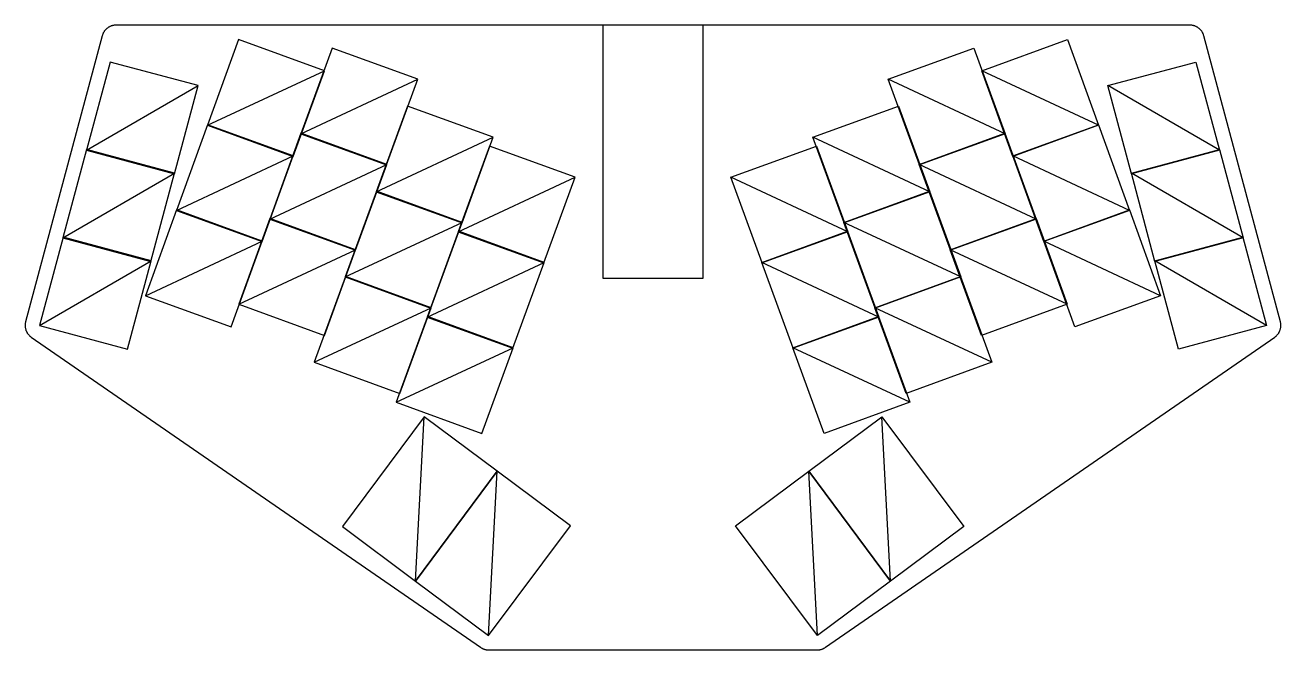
# Model space of a CAD drawing. Header units: millimetres. Extents: x -392 to -129, y 485 to 616.
import ezdxf

# ---------------------------------------------------------------- set-up
doc = ezdxf.new("R2010")
doc.units = ezdxf.units.MM
doc.layers.get('0').update_dxf_attribs({"color": 18, "true_color": 0x000000})
doc.layers.add('Default', color=18, linetype='Continuous', true_color=0x000000)

msp = doc.modelspace()

# ---------------------------------------------------------------- linework, layer by layer
for points in [[(-372.93, 615.79), (-373.03, 615.78), (-373.13, 615.78), (-373.24, 615.77), (-373.34, 615.76), (-373.44, 615.74), (-373.54, 615.72), (-373.64, 615.7), (-373.74, 615.67), (-373.84, 615.64), (-373.94, 615.61), (-374.04, 615.57), (-374.13, 615.53), (-374.23, 615.49), (-374.32, 615.44), (-374.41, 615.39), (-374.5, 615.34), (-374.59, 615.29), (-374.67, 615.23), (-374.75, 615.17), (-374.84, 615.1), (-374.91, 615.04), (-374.99, 614.97), (-375.06, 614.89), (-375.14, 614.82), (-375.2, 614.74), (-375.27, 614.66), (-375.33, 614.58), (-375.39, 614.5), (-375.45, 614.41), (-375.51, 614.32), (-375.56, 614.23), (-375.6, 614.14), (-375.65, 614.05), (-375.69, 613.95), (-375.73, 613.86), (-375.77, 613.76), (-375.8, 613.66), (-375.83, 613.56)], [(-148.04, 615.79), (-372.93, 615.79)], [(-145.14, 613.56), (-145.17, 613.66), (-145.2, 613.76), (-145.23, 613.86), (-145.27, 613.95), (-145.31, 614.05), (-145.36, 614.14), (-145.41, 614.23), (-145.46, 614.32), (-145.51, 614.41), (-145.57, 614.5), (-145.63, 614.58), (-145.69, 614.66), (-145.76, 614.74), (-145.83, 614.82), (-145.9, 614.89), (-145.97, 614.97), (-146.05, 615.04), (-146.13, 615.1), (-146.21, 615.17), (-146.29, 615.23), (-146.38, 615.29), (-146.46, 615.34), (-146.55, 615.39), (-146.64, 615.44), (-146.74, 615.49), (-146.83, 615.53), (-146.93, 615.57), (-147.02, 615.61), (-147.12, 615.64), (-147.22, 615.67), (-147.32, 615.7), (-147.42, 615.72), (-147.52, 615.74), (-147.62, 615.76), (-147.73, 615.77), (-147.83, 615.78), (-147.93, 615.78), (-148.04, 615.79)], [(-375.83, 613.56), (-391.87, 553.68)], [(-129.09, 553.68), (-145.14, 613.56)], [(-353.8, 594.84), (-329.31, 606.25)], [(-167.17, 594.84), (-191.65, 606.25)], [(-379.14, 589.61), (-355.74, 603.12)], [(-334.23, 593.04), (-309.75, 604.45)], [(-186.73, 593.04), (-211.21, 604.45)], [(-141.83, 589.61), (-165.22, 603.12)], [(-318.43, 580.9), (-293.95, 592.32)], [(-202.53, 580.9), (-227.02, 592.32)], [(-360.29, 576.98), (-335.81, 588.4)], [(-340.73, 575.18), (-316.25, 586.6)], [(-180.23, 575.18), (-204.72, 586.6)], [(-160.67, 576.98), (-185.15, 588.4)], [(-384.05, 571.26), (-360.66, 584.77)], [(-301.26, 572.52), (-276.78, 583.94)], [(-219.71, 572.52), (-244.19, 583.94)], [(-136.91, 571.26), (-160.3, 584.77)], [(-324.93, 563.05), (-300.45, 574.46)], [(-196.04, 563.05), (-220.52, 574.46)], [(-366.79, 559.13), (-342.31, 570.55)], [(-347.23, 557.33), (-322.75, 568.75)], [(-173.74, 557.33), (-198.22, 568.75)], [(-154.17, 559.13), (-178.65, 570.55)], [(-388.97, 552.91), (-365.58, 566.41)], [(-307.76, 554.67), (-283.28, 566.09)], [(-213.21, 554.67), (-237.69, 566.09)], [(-131.99, 552.91), (-155.38, 566.41)], [(-331.43, 545.19), (-306.94, 556.61)], [(-189.54, 545.19), (-214.02, 556.61)], [(-391.87, 553.68), (-391.89, 553.59), (-391.92, 553.49), (-391.93, 553.38), (-391.95, 553.28), (-391.96, 553.18), (-391.97, 553.08), (-391.97, 552.98), (-391.97, 552.87), (-391.97, 552.77), (-391.96, 552.67), (-391.95, 552.57), (-391.94, 552.47), (-391.92, 552.37), (-391.9, 552.27), (-391.88, 552.17), (-391.85, 552.07), (-391.82, 551.97), (-391.79, 551.87), (-391.75, 551.78), (-391.71, 551.68), (-391.67, 551.59), (-391.62, 551.5), (-391.57, 551.41), (-391.52, 551.32), (-391.46, 551.24), (-391.4, 551.15), (-391.34, 551.07), (-391.28, 550.99), (-391.21, 550.91), (-391.14, 550.84), (-391.07, 550.76), (-391, 550.69), (-390.92, 550.63), (-390.84, 550.56), (-390.76, 550.5), (-390.68, 550.44)], [(-130.29, 550.44), (-130.2, 550.5), (-130.12, 550.56), (-130.04, 550.63), (-129.97, 550.69), (-129.89, 550.76), (-129.82, 550.84), (-129.75, 550.91), (-129.68, 550.99), (-129.62, 551.07), (-129.56, 551.15), (-129.5, 551.24), (-129.45, 551.32), (-129.39, 551.41), (-129.34, 551.5), (-129.3, 551.59), (-129.25, 551.68), (-129.21, 551.78), (-129.18, 551.87), (-129.14, 551.97), (-129.11, 552.07), (-129.08, 552.17), (-129.06, 552.27), (-129.04, 552.37), (-129.02, 552.47), (-129.01, 552.57), (-129, 552.67), (-128.99, 552.77), (-128.99, 552.87), (-128.99, 552.98), (-129, 553.08), (-129, 553.18), (-129.02, 553.28), (-129.03, 553.38), (-129.05, 553.49), (-129.07, 553.59), (-129.09, 553.68)], [(-390.68, 550.44), (-296.61, 485.51)], [(-224.35, 485.51), (-130.29, 550.44)], [(-314.26, 536.82), (-289.77, 548.23)], [(-206.71, 536.82), (-231.19, 548.23)], [(-310.23, 499.39), (-308.42, 533.77)], [(-210.74, 499.39), (-212.54, 533.77)], [(-294.91, 487.98), (-293.11, 522.36)], [(-226.05, 487.98), (-227.86, 522.36)], [(-296.61, 485.51), (-296.53, 485.45), (-296.45, 485.4), (-296.36, 485.35), (-296.27, 485.3), (-296.18, 485.26), (-296.09, 485.22), (-295.99, 485.18), (-295.9, 485.14), (-295.8, 485.11), (-295.71, 485.08), (-295.61, 485.06), (-295.51, 485.04), (-295.41, 485.02), (-295.31, 485), (-295.21, 484.99), (-295.11, 484.98), (-295.01, 484.98), (-294.91, 484.98)], [(-294.91, 484.98), (-260.48, 484.98)], [(-260.48, 484.98), (-226.05, 484.98)], [(-226.05, 484.98), (-225.95, 484.98), (-225.85, 484.98), (-225.75, 484.99), (-225.65, 485), (-225.55, 485.02), (-225.45, 485.04), (-225.35, 485.06), (-225.26, 485.08), (-225.16, 485.11), (-225.06, 485.14), (-224.97, 485.18), (-224.88, 485.22), (-224.79, 485.26), (-224.69, 485.3), (-224.61, 485.35), (-224.52, 485.4), (-224.43, 485.45), (-224.35, 485.51)]]:
    msp.add_lwpolyline(points)
for points in [[(-353.8, 594.84), (-335.85, 588.31), (-329.31, 606.25), (-347.26, 612.79)], [(-167.17, 594.84), (-185.12, 588.31), (-191.65, 606.25), (-173.7, 612.79)], [(-334.23, 593.04), (-316.28, 586.51), (-309.75, 604.45), (-327.7, 610.99)], [(-186.73, 593.04), (-204.68, 586.51), (-211.21, 604.45), (-193.27, 610.99)], [(-379.14, 589.61), (-360.69, 584.67), (-355.74, 603.12), (-374.19, 608.06)], [(-141.83, 589.61), (-160.28, 584.67), (-165.22, 603.12), (-146.77, 608.06)], [(-318.43, 580.9), (-300.48, 574.37), (-293.95, 592.32), (-311.9, 598.85)], [(-202.53, 580.9), (-220.48, 574.37), (-227.02, 592.32), (-209.07, 598.85)], [(-360.29, 576.98), (-342.35, 570.45), (-335.81, 588.4), (-353.76, 594.93)], [(-160.67, 576.98), (-178.62, 570.45), (-185.15, 588.4), (-167.2, 594.93)], [(-340.73, 575.18), (-322.78, 568.65), (-316.25, 586.6), (-334.2, 593.13)], [(-180.23, 575.18), (-198.18, 568.65), (-204.72, 586.6), (-186.77, 593.13)], [(-384.05, 571.26), (-365.61, 566.32), (-360.66, 584.77), (-379.11, 589.71)], [(-301.26, 572.52), (-283.31, 565.99), (-276.78, 583.94), (-294.73, 590.47)], [(-219.71, 572.52), (-237.65, 565.99), (-244.19, 583.94), (-226.24, 590.47)], [(-136.91, 571.26), (-155.36, 566.32), (-160.3, 584.77), (-141.85, 589.71)], [(-324.93, 563.05), (-306.98, 556.52), (-300.45, 574.46), (-318.39, 581)], [(-196.04, 563.05), (-213.98, 556.52), (-220.52, 574.46), (-202.57, 581)], [(-366.79, 559.13), (-348.84, 552.6), (-342.31, 570.55), (-360.26, 577.08)], [(-154.17, 559.13), (-172.12, 552.6), (-178.65, 570.55), (-160.7, 577.08)], [(-347.23, 557.33), (-329.28, 550.8), (-322.75, 568.75), (-340.69, 575.28)], [(-173.74, 557.33), (-191.68, 550.8), (-198.22, 568.75), (-180.27, 575.28)], [(-388.97, 552.91), (-370.52, 547.96), (-365.58, 566.41), (-384.03, 571.36)], [(-307.76, 554.67), (-289.81, 548.14), (-283.28, 566.09), (-301.22, 572.62)], [(-213.21, 554.67), (-231.15, 548.14), (-237.69, 566.09), (-219.74, 572.62)], [(-131.99, 552.91), (-150.44, 547.96), (-155.38, 566.41), (-136.93, 571.36)], [(-331.43, 545.19), (-313.48, 538.66), (-306.94, 556.61), (-324.89, 563.14)], [(-189.54, 545.19), (-207.49, 538.66), (-214.02, 556.61), (-196.07, 563.14)], [(-314.26, 536.82), (-296.31, 530.28), (-289.77, 548.23), (-307.72, 554.76)], [(-206.71, 536.82), (-224.66, 530.28), (-231.19, 548.23), (-213.24, 554.76)], [(-310.23, 499.39), (-293.11, 522.36), (-308.42, 533.77), (-325.54, 510.8)], [(-210.74, 499.39), (-227.86, 522.36), (-212.54, 533.77), (-195.42, 510.8)], [(-294.91, 487.98), (-277.79, 510.95), (-293.11, 522.36), (-310.23, 499.39)], [(-226.05, 487.98), (-243.17, 510.95), (-227.86, 522.36), (-210.74, 499.39)]]:
    msp.add_lwpolyline(points, close=True)
at = {"layer": 'Default'}
msp.add_lwpolyline([(-249.98, 562.79), (-249.98, 615.79), (-270.98, 615.79), (-270.98, 562.79)], close=True, dxfattribs=at)

doc.saveas('drawing.dxf')
